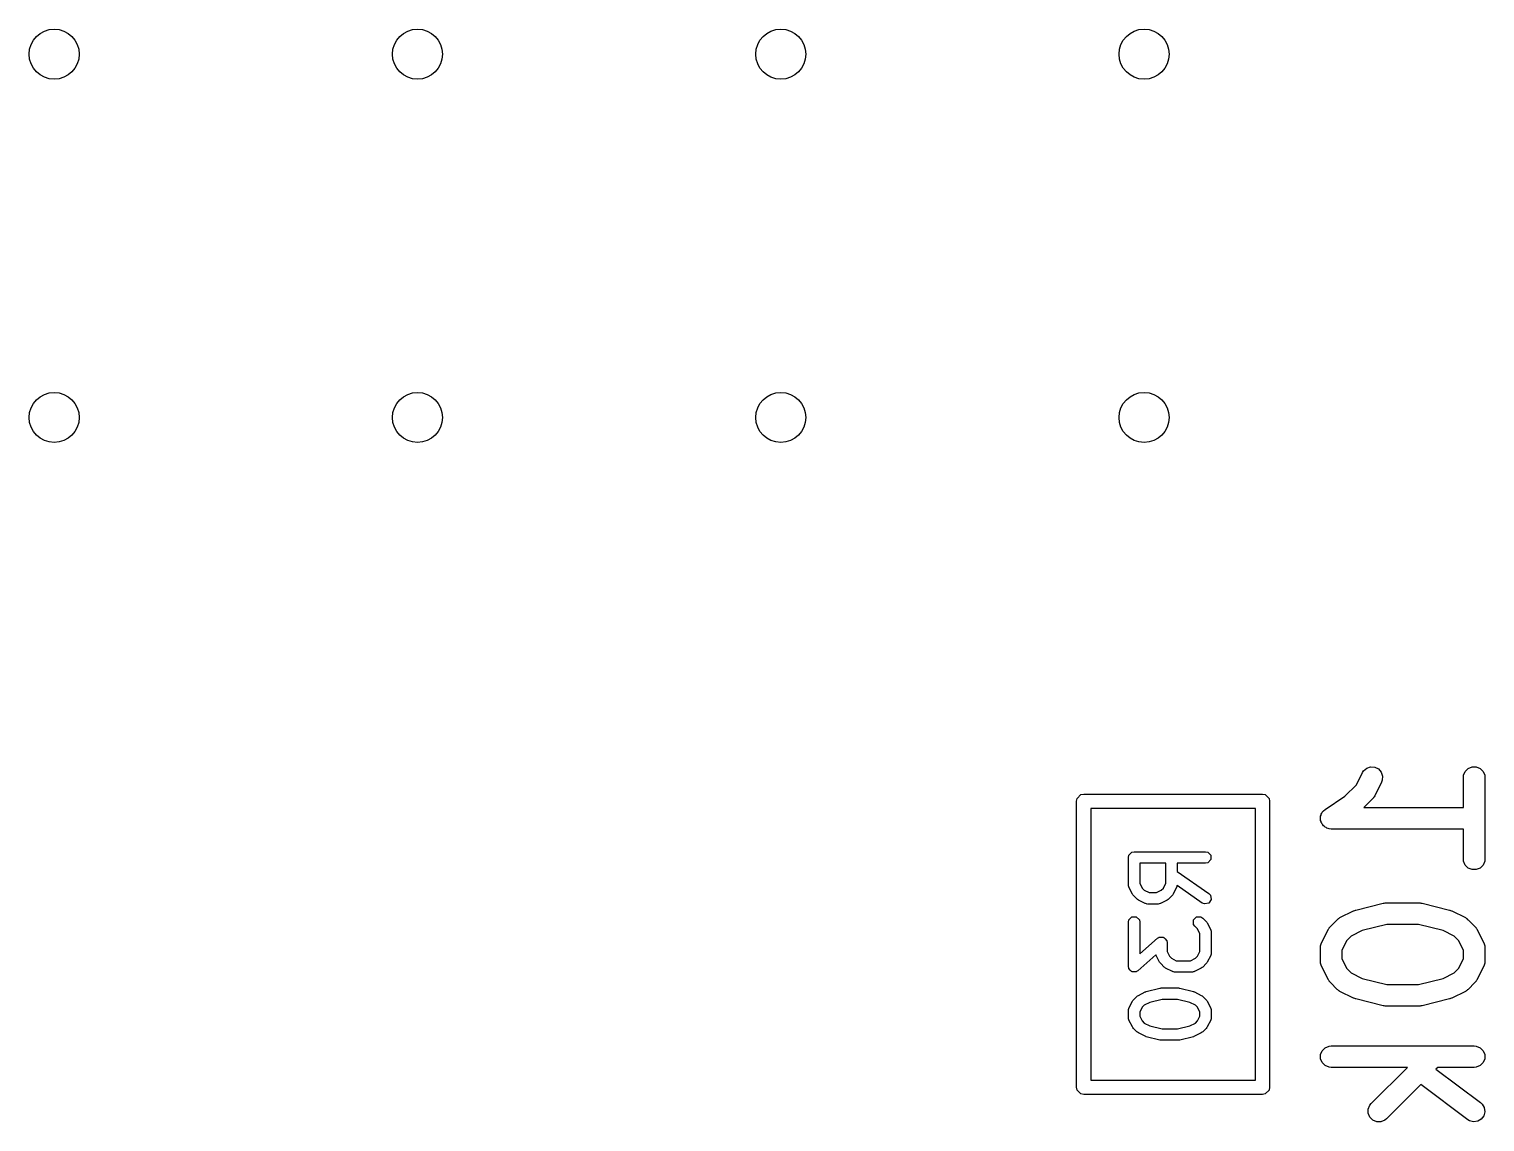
# Model space of a CAD drawing. Header units: inches. Extents: x -0.1 to 2.99, y 0.2 to 2.25.
# Drawn here: x 1.9931 to 2.3938, y 1.8061 to 2.1069 of the extents above; entities that cross this region are included whole.
import ezdxf

# ---------------------------------------------------------------- set-up
doc = ezdxf.new("R2010")
doc.units = ezdxf.units.IN
doc.header["$MEASUREMENT"] = 0
doc.layers.add('BLACK', color=250, linetype='CONTINUOUS')

msp = doc.modelspace()

# ---------------------------------------------------------------- linework, layer by layer
at = {"layer": 'BLACK', "linetype": 'CONTINUOUS'}
for p, q in [((2.36041, 1.90274), (2.36128, 1.9035)), ((2.36128, 1.9035), (2.36238, 1.90386)), ((2.36238, 1.90386), (2.36353, 1.90378)), ((2.36353, 1.90378), (2.36456, 1.90326)), ((2.38841, 1.90257), (2.38923, 1.90339)), ((2.38923, 1.90339), (2.39029, 1.90383)), ((2.39029, 1.90383), (2.39144, 1.90383)), ((2.39144, 1.90383), (2.39251, 1.90339)), ((2.39251, 1.90339), (2.39332, 1.90257)), ((2.35844, 1.89893), (2.3601, 1.90225)), ((2.3601, 1.90225), (2.36041, 1.90274)), ((2.36539, 1.89961), (2.36351, 1.89586)), ((2.36456, 1.90326), (2.36531, 1.90239)), ((2.36531, 1.90239), (2.36567, 1.9013)), ((2.36559, 1.90015), (2.36539, 1.89961)), ((2.36567, 1.9013), (2.36559, 1.90015)), ((2.38791, 1.90093), (2.38797, 1.90151)), ((2.38791, 1.89264), (2.38791, 1.90093)), ((2.38797, 1.90151), (2.38841, 1.90257)), ((2.39332, 1.90257), (2.39376, 1.90151)), ((2.39376, 1.90151), (2.39382, 1.90093)), ((2.39382, 1.90093), (2.39382, 1.87843)), ((2.28158, 1.89512), (2.28264, 1.89619)), ((2.28264, 1.89619), (2.28339, 1.89634)), ((2.28339, 1.89634), (2.33261, 1.89634)), ((2.33261, 1.89634), (2.33336, 1.89619)), ((2.33336, 1.89619), (2.33442, 1.89512)), ((2.34986, 1.89214), (2.35524, 1.89573)), ((2.35524, 1.89573), (2.35844, 1.89893)), ((2.3632, 1.89537), (2.36314, 1.89532)), ((2.36326, 1.89546), (2.3632, 1.89537)), ((2.36333, 1.89554), (2.36326, 1.89546)), ((2.36336, 1.89561), (2.36333, 1.89554)), ((2.36351, 1.89586), (2.36336, 1.89561)), ((2.28143, 1.89437), (2.28158, 1.89512)), ((2.28143, 1.81563), (2.28143, 1.89437)), ((2.28536, 1.8924), (2.28536, 1.8176)), ((2.33064, 1.8924), (2.28536, 1.8924)), ((2.33064, 1.8176), (2.33064, 1.8924)), ((2.33442, 1.89512), (2.33457, 1.89437)), ((2.33457, 1.89437), (2.33457, 1.81563)), ((2.34904, 1.89132), (2.34925, 1.89153)), ((2.34925, 1.89153), (2.34941, 1.89177)), ((2.34941, 1.89177), (2.34985, 1.89214)), ((2.34985, 1.89214), (2.34986, 1.89214)), ((2.34986, 1.89214), (2.34986, 1.89214)), ((2.34986, 1.89214), (2.34986, 1.89214)), ((2.36296, 1.89509), (2.3605, 1.89264)), ((2.3605, 1.89264), (2.38791, 1.89264)), ((2.36314, 1.89532), (2.36296, 1.89509)), ((2.34854, 1.88969), (2.3486, 1.88997)), ((2.3486, 1.8894), (2.34854, 1.88969)), ((2.3486, 1.89026), (2.34871, 1.89053)), ((2.3486, 1.88997), (2.3486, 1.89026)), ((2.3486, 1.88911), (2.3486, 1.8894)), ((2.34871, 1.88884), (2.3486, 1.88911)), ((2.34871, 1.89053), (2.34877, 1.89082)), ((2.34877, 1.88856), (2.34871, 1.88884)), ((2.34877, 1.89082), (2.34893, 1.89106)), ((2.34893, 1.88831), (2.34877, 1.88856)), ((2.34893, 1.89106), (2.34904, 1.89132)), ((2.34904, 1.88804), (2.34893, 1.88831)), ((2.34925, 1.88784), (2.34904, 1.88804)), ((2.34941, 1.8876), (2.34925, 1.88784)), ((2.34965, 1.88743), (2.34941, 1.8876)), ((2.34986, 1.88723), (2.34965, 1.88743)), ((2.35012, 1.88712), (2.34986, 1.88723)), ((2.35036, 1.88696), (2.35012, 1.88712)), ((2.35065, 1.8869), (2.35036, 1.88696)), ((2.35092, 1.88679), (2.35065, 1.8869)), ((2.35149, 1.88673), (2.35092, 1.88679)), ((2.3515, 1.88673), (2.35149, 1.88673)), ((2.35149, 1.88673), (2.35149, 1.88673)), ((2.35149, 1.88673), (2.35149, 1.88673)), ((2.38791, 1.88673), (2.3515, 1.88673)), ((2.38791, 1.87843), (2.38791, 1.88673)), ((2.29568, 1.8789), (2.2958, 1.87951)), ((2.2958, 1.87951), (2.29666, 1.88036)), ((2.29666, 1.88036), (2.29726, 1.88048)), ((2.29726, 1.88048), (2.31694, 1.88048)), ((2.31694, 1.88048), (2.31755, 1.88036)), ((2.31755, 1.88036), (2.3184, 1.87951)), ((2.3184, 1.87951), (2.3184, 1.8783)), ((2.29568, 1.8714), (2.29568, 1.8789)), ((2.30599, 1.87733), (2.29883, 1.87733)), ((2.29883, 1.87733), (2.29883, 1.87178)), ((2.30599, 1.87178), (2.30599, 1.87733)), ((2.31694, 1.87733), (2.30914, 1.87733)), ((2.30914, 1.87733), (2.30914, 1.87504)), ((2.31755, 1.87745), (2.31694, 1.87733)), ((2.3184, 1.8783), (2.31755, 1.87745)), ((2.38797, 1.87786), (2.38791, 1.87843)), ((2.38841, 1.87679), (2.38797, 1.87786)), ((2.38923, 1.87598), (2.38841, 1.87679)), ((2.39029, 1.87554), (2.38923, 1.87598)), ((2.39144, 1.87554), (2.39029, 1.87554)), ((2.39251, 1.87598), (2.39144, 1.87554)), ((2.39332, 1.87679), (2.39251, 1.87598)), ((2.39376, 1.87786), (2.39332, 1.87679)), ((2.39382, 1.87843), (2.39376, 1.87786)), ((2.2957, 1.87133), (2.29568, 1.8714)), ((2.29569, 1.87129), (2.2957, 1.87133)), ((2.29883, 1.87178), (2.29949, 1.87046)), ((2.30534, 1.87046), (2.30599, 1.87178)), ((2.30914, 1.87504), (2.31785, 1.86894)), ((2.29575, 1.87105), (2.29569, 1.87129)), ((2.2958, 1.8708), (2.29575, 1.87105)), ((2.29583, 1.87078), (2.2958, 1.8708)), ((2.29585, 1.8707), (2.29583, 1.87078)), ((2.29679, 1.86883), (2.29585, 1.8707)), ((2.29694, 1.86863), (2.29679, 1.86883)), ((2.29708, 1.86842), (2.29694, 1.86863)), ((2.29802, 1.86748), (2.29708, 1.86842)), ((2.29823, 1.86734), (2.29802, 1.86748)), ((2.29843, 1.86718), (2.29823, 1.86734)), ((2.29949, 1.87046), (2.30007, 1.86989)), ((2.30007, 1.86989), (2.30138, 1.86923)), ((2.30138, 1.86923), (2.30345, 1.86923)), ((2.30345, 1.86923), (2.30476, 1.86989)), ((2.30476, 1.86989), (2.30534, 1.87046)), ((2.3066, 1.86734), (2.3064, 1.86718)), ((2.30681, 1.86748), (2.3066, 1.86734)), ((2.30775, 1.86842), (2.30681, 1.86748)), ((2.30789, 1.86863), (2.30775, 1.86842)), ((2.30804, 1.86883), (2.30789, 1.86863)), ((2.30898, 1.8707), (2.30804, 1.86883)), ((2.309, 1.87078), (2.30898, 1.8707)), ((2.30902, 1.8708), (2.309, 1.87078)), ((2.30907, 1.87105), (2.30902, 1.8708)), ((2.30912, 1.87121), (2.30907, 1.87105)), ((2.31604, 1.86636), (2.30912, 1.87121)), ((2.31848, 1.86731), (2.31779, 1.86633)), ((2.31785, 1.86894), (2.31827, 1.8685)), ((2.31827, 1.8685), (2.31848, 1.86731)), ((2.3003, 1.86625), (2.29843, 1.86718)), ((2.30038, 1.86623), (2.3003, 1.86625)), ((2.3004, 1.8662), (2.30038, 1.86623)), ((2.30065, 1.86615), (2.3004, 1.8662)), ((2.3009, 1.86608), (2.30065, 1.86615)), ((2.30093, 1.8661), (2.3009, 1.86608)), ((2.30101, 1.86608), (2.30093, 1.8661)), ((2.30382, 1.86608), (2.30101, 1.86608)), ((2.3039, 1.8661), (2.30382, 1.86608)), ((2.30393, 1.86608), (2.3039, 1.8661)), ((2.30417, 1.86615), (2.30393, 1.86608)), ((2.30442, 1.8662), (2.30417, 1.86615)), ((2.30445, 1.86623), (2.30442, 1.8662)), ((2.30452, 1.86625), (2.30445, 1.86623)), ((2.3064, 1.86718), (2.30452, 1.86625)), ((2.3166, 1.86612), (2.31604, 1.86636)), ((2.31779, 1.86633), (2.3166, 1.86612)), ((2.35393, 1.86233), (2.35768, 1.8642)), ((2.35768, 1.8642), (2.35772, 1.86422)), ((2.35772, 1.86422), (2.35773, 1.86423)), ((2.35773, 1.86423), (2.35798, 1.86432)), ((2.35798, 1.86432), (2.35822, 1.86441)), ((2.35822, 1.86441), (2.35824, 1.86441)), ((2.35824, 1.86441), (2.35828, 1.86443)), ((2.35828, 1.86443), (2.36578, 1.8663)), ((2.36578, 1.8663), (2.36588, 1.86632)), ((2.36588, 1.86632), (2.36592, 1.86633)), ((2.36592, 1.86633), (2.36614, 1.86635)), ((2.36614, 1.86635), (2.36635, 1.86639)), ((2.36635, 1.86639), (2.36639, 1.86638)), ((2.36639, 1.86638), (2.36649, 1.86639)), ((2.36649, 1.86639), (2.37587, 1.86639)), ((2.37587, 1.86639), (2.37597, 1.86638)), ((2.37597, 1.86638), (2.37601, 1.86639)), ((2.37601, 1.86639), (2.37623, 1.86635)), ((2.37623, 1.86635), (2.37644, 1.86633)), ((2.37644, 1.86633), (2.37648, 1.86632)), ((2.37648, 1.86632), (2.37658, 1.8663)), ((2.37658, 1.8663), (2.38408, 1.86443)), ((2.38408, 1.86443), (2.38413, 1.86441)), ((2.38413, 1.86441), (2.38415, 1.86441)), ((2.38415, 1.86441), (2.38439, 1.86432)), ((2.38439, 1.86432), (2.38463, 1.86423)), ((2.38463, 1.86423), (2.38465, 1.86422)), ((2.38465, 1.86422), (2.38469, 1.8642)), ((2.38469, 1.8642), (2.38844, 1.86233)), ((2.29568, 1.86109), (2.2958, 1.8617)), ((2.29568, 1.84891), (2.29568, 1.86109)), ((2.2958, 1.8617), (2.29666, 1.86255)), ((2.29666, 1.86255), (2.29786, 1.86255)), ((2.29786, 1.86255), (2.29871, 1.8617)), ((2.29871, 1.8617), (2.29883, 1.86109)), ((2.29883, 1.86109), (2.29883, 1.85238)), ((2.31361, 1.8617), (2.31447, 1.86255)), ((2.31361, 1.86049), (2.31361, 1.8617)), ((2.31395, 1.85998), (2.31361, 1.86049)), ((2.31471, 1.85922), (2.31395, 1.85998)), ((2.31447, 1.86255), (2.31567, 1.86255)), ((2.31567, 1.86255), (2.31618, 1.86221)), ((2.31618, 1.86221), (2.31712, 1.86127)), ((2.31712, 1.86127), (2.31726, 1.86106)), ((2.31726, 1.86106), (2.31741, 1.86086)), ((2.31741, 1.86086), (2.31835, 1.85899)), ((2.35073, 1.85913), (2.35089, 1.85938)), ((2.35089, 1.85938), (2.35092, 1.85945)), ((2.35092, 1.85945), (2.35098, 1.85953)), ((2.35098, 1.85953), (2.35104, 1.85962)), ((2.35104, 1.85962), (2.3511, 1.85967)), ((2.3511, 1.85967), (2.35128, 1.8599)), ((2.35128, 1.8599), (2.35316, 1.86177)), ((2.35316, 1.86177), (2.35338, 1.86196)), ((2.35338, 1.86196), (2.35344, 1.86202)), ((2.35344, 1.86202), (2.35352, 1.86208)), ((2.35352, 1.86208), (2.35361, 1.86214)), ((2.35361, 1.86214), (2.35368, 1.86217)), ((2.35368, 1.86217), (2.35393, 1.86233)), ((2.36686, 1.86048), (2.36003, 1.85878)), ((2.37551, 1.86048), (2.36686, 1.86048)), ((2.38234, 1.85878), (2.37551, 1.86048)), ((2.38844, 1.86233), (2.38869, 1.86217)), ((2.38869, 1.86217), (2.38876, 1.86214)), ((2.38876, 1.86214), (2.38884, 1.86208)), ((2.38884, 1.86208), (2.38893, 1.86202)), ((2.38893, 1.86202), (2.38898, 1.86196)), ((2.38898, 1.86196), (2.38921, 1.86177)), ((2.38921, 1.86177), (2.39108, 1.8599)), ((2.39108, 1.8599), (2.39127, 1.85967)), ((2.39127, 1.85967), (2.39132, 1.85962)), ((2.39132, 1.85962), (2.39138, 1.85953)), ((2.39138, 1.85953), (2.39145, 1.85945)), ((2.39145, 1.85945), (2.39148, 1.85938)), ((2.39148, 1.85938), (2.39163, 1.85913)), ((2.29883, 1.85238), (2.30372, 1.85665)), ((2.30372, 1.85665), (2.30411, 1.85688)), ((2.30411, 1.85688), (2.30415, 1.85692)), ((2.30415, 1.85692), (2.30419, 1.85692)), ((2.30419, 1.85692), (2.30425, 1.85696)), ((2.30425, 1.85696), (2.30481, 1.85692)), ((2.30481, 1.85692), (2.30536, 1.85692)), ((2.30536, 1.85692), (2.3054, 1.85688)), ((2.3054, 1.85688), (2.30545, 1.85688)), ((2.30545, 1.85688), (2.30582, 1.85646)), ((2.30582, 1.85646), (2.30621, 1.85607)), ((2.30621, 1.85607), (2.30623, 1.856)), ((2.30623, 1.856), (2.30625, 1.85597)), ((2.30625, 1.85597), (2.30624, 1.85591)), ((2.30624, 1.85591), (2.30633, 1.85547)), ((2.30633, 1.85547), (2.30633, 1.85303)), ((2.31537, 1.85791), (2.31471, 1.85922)), ((2.31537, 1.85303), (2.31537, 1.85791)), ((2.31835, 1.85899), (2.31837, 1.85891)), ((2.31837, 1.85891), (2.3184, 1.85888)), ((2.3184, 1.85888), (2.31845, 1.85864)), ((2.31845, 1.85864), (2.31851, 1.85839)), ((2.31851, 1.85839), (2.3185, 1.85836)), ((2.3185, 1.85836), (2.31852, 1.85828)), ((2.31852, 1.85828), (2.31852, 1.85266)), ((2.34865, 1.85484), (2.34886, 1.85538)), ((2.34886, 1.85538), (2.35073, 1.85913)), ((2.3558, 1.85606), (2.35445, 1.85337)), ((2.357, 1.85726), (2.3558, 1.85606)), ((2.36003, 1.85878), (2.357, 1.85726)), ((2.38537, 1.85726), (2.38234, 1.85878)), ((2.38657, 1.85606), (2.38537, 1.85726)), ((2.38791, 1.85337), (2.38657, 1.85606)), ((2.39163, 1.85913), (2.39351, 1.85538)), ((2.39351, 1.85538), (2.39371, 1.85484)), ((2.30329, 1.8521), (2.29829, 1.84772)), ((2.3033, 1.85205), (2.30329, 1.8521)), ((2.30333, 1.85203), (2.3033, 1.85205)), ((2.30335, 1.85195), (2.30333, 1.85203)), ((2.30429, 1.85008), (2.30335, 1.85195)), ((2.30633, 1.85303), (2.30699, 1.85171)), ((2.30699, 1.85171), (2.30756, 1.85114)), ((2.31414, 1.85114), (2.31471, 1.85171)), ((2.31471, 1.85171), (2.31537, 1.85303)), ((2.31835, 1.85195), (2.31741, 1.85008)), ((2.31837, 1.85203), (2.31835, 1.85195)), ((2.3184, 1.85205), (2.31837, 1.85203)), ((2.31845, 1.8523), (2.3184, 1.85205)), ((2.31851, 1.85254), (2.31845, 1.8523)), ((2.31852, 1.85266), (2.3185, 1.85258)), ((2.3185, 1.85258), (2.31851, 1.85254)), ((2.34854, 1.85406), (2.3486, 1.85464)), ((2.34854, 1.85031), (2.34854, 1.85406)), ((2.3486, 1.85464), (2.34864, 1.85474)), ((2.34864, 1.85474), (2.34865, 1.85484)), ((2.35445, 1.85337), (2.35445, 1.85101)), ((2.38791, 1.85101), (2.38791, 1.85337)), ((2.39371, 1.85484), (2.39372, 1.85474)), ((2.39372, 1.85474), (2.39376, 1.85464)), ((2.39376, 1.85464), (2.39382, 1.85406)), ((2.39382, 1.85406), (2.39382, 1.85031)), ((2.29577, 1.84847), (2.29568, 1.84891)), ((2.29577, 1.8484), (2.29577, 1.84847)), ((2.29579, 1.84838), (2.29577, 1.8484)), ((2.2958, 1.8483), (2.29579, 1.84838)), ((2.29619, 1.84791), (2.2958, 1.8483)), ((2.29656, 1.8475), (2.29619, 1.84791)), ((2.29662, 1.84749), (2.29656, 1.8475)), ((2.29666, 1.84745), (2.29662, 1.84749)), ((2.29721, 1.84745), (2.29666, 1.84745)), ((2.29776, 1.84742), (2.29721, 1.84745)), ((2.29783, 1.84745), (2.29776, 1.84742)), ((2.29786, 1.84745), (2.29783, 1.84745)), ((2.29791, 1.8475), (2.29786, 1.84745)), ((2.29829, 1.84772), (2.29791, 1.8475)), ((2.30444, 1.84988), (2.30429, 1.85008)), ((2.30458, 1.84967), (2.30444, 1.84988)), ((2.30552, 1.84873), (2.30458, 1.84967)), ((2.30573, 1.84859), (2.30552, 1.84873)), ((2.30593, 1.84844), (2.30573, 1.84859)), ((2.3078, 1.8475), (2.30593, 1.84844)), ((2.30756, 1.85114), (2.30888, 1.85048)), ((2.30788, 1.84748), (2.3078, 1.8475)), ((2.3079, 1.84745), (2.30788, 1.84748)), ((2.30815, 1.8474), (2.3079, 1.84745)), ((2.30839, 1.84734), (2.30815, 1.8474)), ((2.30843, 1.84735), (2.30839, 1.84734)), ((2.30851, 1.84733), (2.30843, 1.84735)), ((2.31319, 1.84733), (2.30851, 1.84733)), ((2.30888, 1.85048), (2.31282, 1.85048)), ((2.31282, 1.85048), (2.31414, 1.85114)), ((2.31327, 1.84735), (2.31319, 1.84733)), ((2.31331, 1.84734), (2.31327, 1.84735)), ((2.31355, 1.8474), (2.31331, 1.84734)), ((2.3138, 1.84745), (2.31355, 1.8474)), ((2.31382, 1.84748), (2.3138, 1.84745)), ((2.3139, 1.8475), (2.31382, 1.84748)), ((2.31577, 1.84844), (2.3139, 1.8475)), ((2.31597, 1.84859), (2.31577, 1.84844)), ((2.31618, 1.84873), (2.31597, 1.84859)), ((2.31712, 1.84967), (2.31618, 1.84873)), ((2.31726, 1.84988), (2.31712, 1.84967)), ((2.31741, 1.85008), (2.31726, 1.84988)), ((2.3486, 1.84974), (2.34854, 1.85031)), ((2.34864, 1.84964), (2.3486, 1.84974)), ((2.34865, 1.84953), (2.34864, 1.84964)), ((2.34886, 1.84899), (2.34865, 1.84953)), ((2.35073, 1.84524), (2.34886, 1.84899)), ((2.35445, 1.85101), (2.3558, 1.84831)), ((2.3558, 1.84831), (2.357, 1.84712)), ((2.38537, 1.84712), (2.38657, 1.84831)), ((2.38657, 1.84831), (2.38791, 1.85101)), ((2.39351, 1.84899), (2.39163, 1.84524)), ((2.39371, 1.84953), (2.39351, 1.84899)), ((2.39372, 1.84964), (2.39371, 1.84953)), ((2.39376, 1.84974), (2.39372, 1.84964)), ((2.39382, 1.85031), (2.39376, 1.84974)), ((2.35089, 1.845), (2.35073, 1.84524)), ((2.35092, 1.84492), (2.35089, 1.845)), ((2.35098, 1.84484), (2.35092, 1.84492)), ((2.35104, 1.84475), (2.35098, 1.84484)), ((2.3511, 1.8447), (2.35104, 1.84475)), ((2.35128, 1.84448), (2.3511, 1.8447)), ((2.35316, 1.8426), (2.35128, 1.84448)), ((2.357, 1.84712), (2.36003, 1.8456)), ((2.36003, 1.8456), (2.36686, 1.84389)), ((2.36686, 1.84389), (2.37551, 1.84389)), ((2.37551, 1.84389), (2.38234, 1.8456)), ((2.38234, 1.8456), (2.38537, 1.84712)), ((2.39108, 1.84448), (2.38921, 1.8426)), ((2.39127, 1.8447), (2.39108, 1.84448)), ((2.39132, 1.84475), (2.39127, 1.8447)), ((2.39138, 1.84484), (2.39132, 1.84475)), ((2.39145, 1.84492), (2.39138, 1.84484)), ((2.39148, 1.845), (2.39145, 1.84492)), ((2.39163, 1.84524), (2.39148, 1.845)), ((2.29585, 1.83743), (2.29679, 1.8393)), ((2.29679, 1.8393), (2.29694, 1.8395)), ((2.29694, 1.8395), (2.29708, 1.83971)), ((2.29708, 1.83971), (2.29802, 1.84065)), ((2.29802, 1.84065), (2.29823, 1.84079)), ((2.29823, 1.84079), (2.29843, 1.84094)), ((2.29843, 1.84094), (2.3003, 1.84188)), ((2.3003, 1.84188), (2.30047, 1.84192)), ((2.30047, 1.84192), (2.30063, 1.842)), ((2.30063, 1.842), (2.30437, 1.84294)), ((2.30495, 1.83983), (2.30156, 1.83898)), ((2.30437, 1.84294), (2.30457, 1.84295)), ((2.30457, 1.84295), (2.30476, 1.84298)), ((2.30476, 1.84298), (2.30944, 1.84298)), ((2.30925, 1.83983), (2.30495, 1.83983)), ((2.31264, 1.83898), (2.30925, 1.83983)), ((2.30944, 1.84298), (2.30963, 1.84295)), ((2.30963, 1.84295), (2.30983, 1.84294)), ((2.30983, 1.84294), (2.31358, 1.842)), ((2.31358, 1.842), (2.31373, 1.84192)), ((2.31373, 1.84192), (2.3139, 1.84188)), ((2.3139, 1.84188), (2.31577, 1.84094)), ((2.31577, 1.84094), (2.31597, 1.84079)), ((2.31597, 1.84079), (2.31618, 1.84065)), ((2.31618, 1.84065), (2.31712, 1.83971)), ((2.31712, 1.83971), (2.31726, 1.8395)), ((2.31726, 1.8395), (2.31741, 1.8393)), ((2.31741, 1.8393), (2.31835, 1.83743)), ((2.35338, 1.84242), (2.35316, 1.8426)), ((2.35344, 1.84236), (2.35338, 1.84242)), ((2.35352, 1.8423), (2.35344, 1.84236)), ((2.35361, 1.84223), (2.35352, 1.8423)), ((2.35368, 1.8422), (2.35361, 1.84223)), ((2.35393, 1.84205), (2.35368, 1.8422)), ((2.35768, 1.84017), (2.35393, 1.84205)), ((2.35772, 1.84016), (2.35768, 1.84017)), ((2.35773, 1.84014), (2.35772, 1.84016)), ((2.35798, 1.84006), (2.35773, 1.84014)), ((2.35822, 1.83997), (2.35798, 1.84006)), ((2.35824, 1.83996), (2.35822, 1.83997)), ((2.35828, 1.83995), (2.35824, 1.83996)), ((2.36578, 1.83807), (2.35828, 1.83995)), ((2.38408, 1.83995), (2.37658, 1.83807)), ((2.38413, 1.83996), (2.38408, 1.83995)), ((2.38415, 1.83997), (2.38413, 1.83996)), ((2.38439, 1.84006), (2.38415, 1.83997)), ((2.38463, 1.84014), (2.38439, 1.84006)), ((2.38465, 1.84016), (2.38463, 1.84014)), ((2.38469, 1.84017), (2.38465, 1.84016)), ((2.38844, 1.84205), (2.38469, 1.84017)), ((2.38869, 1.8422), (2.38844, 1.84205)), ((2.38876, 1.84223), (2.38869, 1.8422)), ((2.38884, 1.8423), (2.38876, 1.84223)), ((2.38893, 1.84236), (2.38884, 1.8423)), ((2.38898, 1.84242), (2.38893, 1.84236)), ((2.38921, 1.8426), (2.38898, 1.84242)), ((2.29568, 1.83672), (2.2957, 1.8368)), ((2.29568, 1.83485), (2.29568, 1.83672)), ((2.29569, 1.83683), (2.29575, 1.83708)), ((2.2957, 1.8368), (2.29569, 1.83683)), ((2.29575, 1.83708), (2.2958, 1.83732)), ((2.2958, 1.83732), (2.29583, 1.83735)), ((2.29583, 1.83735), (2.29585, 1.83743)), ((2.29949, 1.83766), (2.29883, 1.83635)), ((2.29883, 1.83635), (2.29883, 1.83522)), ((2.30007, 1.83824), (2.29949, 1.83766)), ((2.30156, 1.83898), (2.30007, 1.83824)), ((2.31414, 1.83824), (2.31264, 1.83898)), ((2.31471, 1.83766), (2.31414, 1.83824)), ((2.31537, 1.83635), (2.31471, 1.83766)), ((2.31537, 1.83522), (2.31537, 1.83635)), ((2.31835, 1.83743), (2.31837, 1.83735)), ((2.31837, 1.83735), (2.3184, 1.83732)), ((2.3184, 1.83732), (2.31845, 1.83708)), ((2.31845, 1.83708), (2.31851, 1.83683)), ((2.31851, 1.83683), (2.3185, 1.8368)), ((2.3185, 1.8368), (2.31852, 1.83672)), ((2.31852, 1.83672), (2.31852, 1.83485)), ((2.36588, 1.83806), (2.36578, 1.83807)), ((2.36592, 1.83804), (2.36588, 1.83806)), ((2.36614, 1.83802), (2.36592, 1.83804)), ((2.36635, 1.83799), (2.36614, 1.83802)), ((2.36639, 1.838), (2.36635, 1.83799)), ((2.36649, 1.83799), (2.36639, 1.838)), ((2.37587, 1.83799), (2.36649, 1.83799)), ((2.37597, 1.838), (2.37587, 1.83799)), ((2.37601, 1.83799), (2.37597, 1.838)), ((2.37623, 1.83802), (2.37601, 1.83799)), ((2.37644, 1.83804), (2.37623, 1.83802)), ((2.37648, 1.83806), (2.37644, 1.83804)), ((2.37658, 1.83807), (2.37648, 1.83806)), ((2.2957, 1.83477), (2.29568, 1.83485)), ((2.29569, 1.83473), (2.2957, 1.83477)), ((2.29575, 1.83449), (2.29569, 1.83473)), ((2.2958, 1.83424), (2.29575, 1.83449)), ((2.29583, 1.83422), (2.2958, 1.83424)), ((2.29585, 1.83414), (2.29583, 1.83422)), ((2.29679, 1.83227), (2.29585, 1.83414)), ((2.29694, 1.83207), (2.29679, 1.83227)), ((2.29708, 1.83186), (2.29694, 1.83207)), ((2.29802, 1.83092), (2.29708, 1.83186)), ((2.29883, 1.83522), (2.29949, 1.8339)), ((2.29949, 1.8339), (2.30007, 1.83333)), ((2.30007, 1.83333), (2.30156, 1.83258)), ((2.30156, 1.83258), (2.30495, 1.83173)), ((2.30495, 1.83173), (2.30925, 1.83173)), ((2.30925, 1.83173), (2.31264, 1.83258)), ((2.31264, 1.83258), (2.31414, 1.83333)), ((2.31414, 1.83333), (2.31471, 1.8339)), ((2.31471, 1.8339), (2.31537, 1.83522)), ((2.31712, 1.83186), (2.31618, 1.83092)), ((2.31726, 1.83207), (2.31712, 1.83186)), ((2.31741, 1.83227), (2.31726, 1.83207)), ((2.31835, 1.83414), (2.31741, 1.83227)), ((2.31837, 1.83422), (2.31835, 1.83414)), ((2.3184, 1.83424), (2.31837, 1.83422)), ((2.31845, 1.83449), (2.3184, 1.83424)), ((2.31851, 1.83473), (2.31845, 1.83449)), ((2.31852, 1.83485), (2.3185, 1.83477)), ((2.3185, 1.83477), (2.31851, 1.83473)), ((2.29823, 1.83078), (2.29802, 1.83092)), ((2.29843, 1.83063), (2.29823, 1.83078)), ((2.3003, 1.82969), (2.29843, 1.83063)), ((2.30047, 1.82964), (2.3003, 1.82969)), ((2.30063, 1.82957), (2.30047, 1.82964)), ((2.30437, 1.82863), (2.30063, 1.82957)), ((2.30457, 1.82862), (2.30437, 1.82863)), ((2.30476, 1.82858), (2.30457, 1.82862)), ((2.30944, 1.82858), (2.30476, 1.82858)), ((2.30963, 1.82862), (2.30944, 1.82858)), ((2.30983, 1.82863), (2.30963, 1.82862)), ((2.31358, 1.82957), (2.30983, 1.82863)), ((2.31373, 1.82964), (2.31358, 1.82957)), ((2.3139, 1.82969), (2.31373, 1.82964)), ((2.31577, 1.83063), (2.3139, 1.82969)), ((2.31597, 1.83078), (2.31577, 1.83063)), ((2.31618, 1.83092), (2.31597, 1.83078)), ((2.3486, 1.82464), (2.34904, 1.82571)), ((2.3486, 1.82349), (2.3486, 1.82464)), ((2.34904, 1.82243), (2.3486, 1.82349)), ((2.34904, 1.82571), (2.34986, 1.82652)), ((2.34986, 1.82652), (2.35092, 1.82696)), ((2.35092, 1.82696), (2.3515, 1.82702)), ((2.3515, 1.82702), (2.39087, 1.82702)), ((2.39087, 1.82702), (2.39144, 1.82696)), ((2.39144, 1.82696), (2.39251, 1.82652)), ((2.39251, 1.82652), (2.39332, 1.82571)), ((2.39332, 1.82571), (2.39376, 1.82464)), ((2.39376, 1.82349), (2.39332, 1.82243)), ((2.39376, 1.82464), (2.39376, 1.82349)), ((2.34986, 1.82161), (2.34904, 1.82243)), ((2.35092, 1.82117), (2.34986, 1.82161)), ((2.3515, 1.82111), (2.35092, 1.82117)), ((2.37249, 1.82111), (2.3515, 1.82111)), ((2.36253, 1.81116), (2.37249, 1.82111)), ((2.38084, 1.82111), (2.38036, 1.82064)), ((2.38036, 1.82064), (2.39264, 1.81143)), ((2.39087, 1.82111), (2.38084, 1.82111)), ((2.39144, 1.82117), (2.39087, 1.82111)), ((2.39251, 1.82161), (2.39144, 1.82117)), ((2.39332, 1.82243), (2.39251, 1.82161)), ((2.28158, 1.81488), (2.28143, 1.81563)), ((2.28536, 1.8176), (2.33064, 1.8176)), ((2.33457, 1.81563), (2.33442, 1.81488)), ((2.37615, 1.81642), (2.36671, 1.80698)), ((2.3891, 1.80671), (2.37615, 1.81642)), ((2.28264, 1.81381), (2.28158, 1.81488)), ((2.28339, 1.81366), (2.28264, 1.81381)), ((2.33261, 1.81366), (2.28339, 1.81366)), ((2.33336, 1.81381), (2.33261, 1.81366)), ((2.33442, 1.81488), (2.33336, 1.81381)), ((2.39264, 1.81143), (2.39307, 1.81104)), ((2.36172, 1.80964), (2.36217, 1.81071)), ((2.36172, 1.80849), (2.36172, 1.80964)), ((2.36217, 1.80743), (2.36172, 1.80849)), ((2.36217, 1.81071), (2.36253, 1.81116)), ((2.36298, 1.80661), (2.36217, 1.80743)), ((2.39353, 1.80779), (2.39284, 1.80687)), ((2.39307, 1.81104), (2.39365, 1.81005)), ((2.39382, 1.80891), (2.39353, 1.80779)), ((2.39365, 1.81005), (2.39382, 1.80891)), ((2.36404, 1.80617), (2.36298, 1.80661)), ((2.3652, 1.80617), (2.36404, 1.80617)), ((2.36626, 1.80661), (2.3652, 1.80617)), ((2.36671, 1.80698), (2.36626, 1.80661)), ((2.38959, 1.80641), (2.3891, 1.80671)), ((2.39071, 1.80612), (2.38959, 1.80641)), ((2.39185, 1.80628), (2.39071, 1.80612)), ((2.39284, 1.80687), (2.39185, 1.80628))]:
    msp.add_line(p, q, dxfattribs=at)
at = {"layer": 'BLACK'}
for centre in [(2, 2.1), (2, 2.1), (2.1, 2.1), (2.1, 2.1), (2.2, 2.1), (2.2, 2.1), (2.3, 2.1), (2.3, 2.1), (2, 2), (2, 2), (2.1, 2), (2.1, 2), (2.2, 2), (2.2, 2), (2.3, 2), (2.3, 2)]:
    msp.add_circle(centre, 0.00689, dxfattribs=at)

doc.saveas('drawing.dxf')
